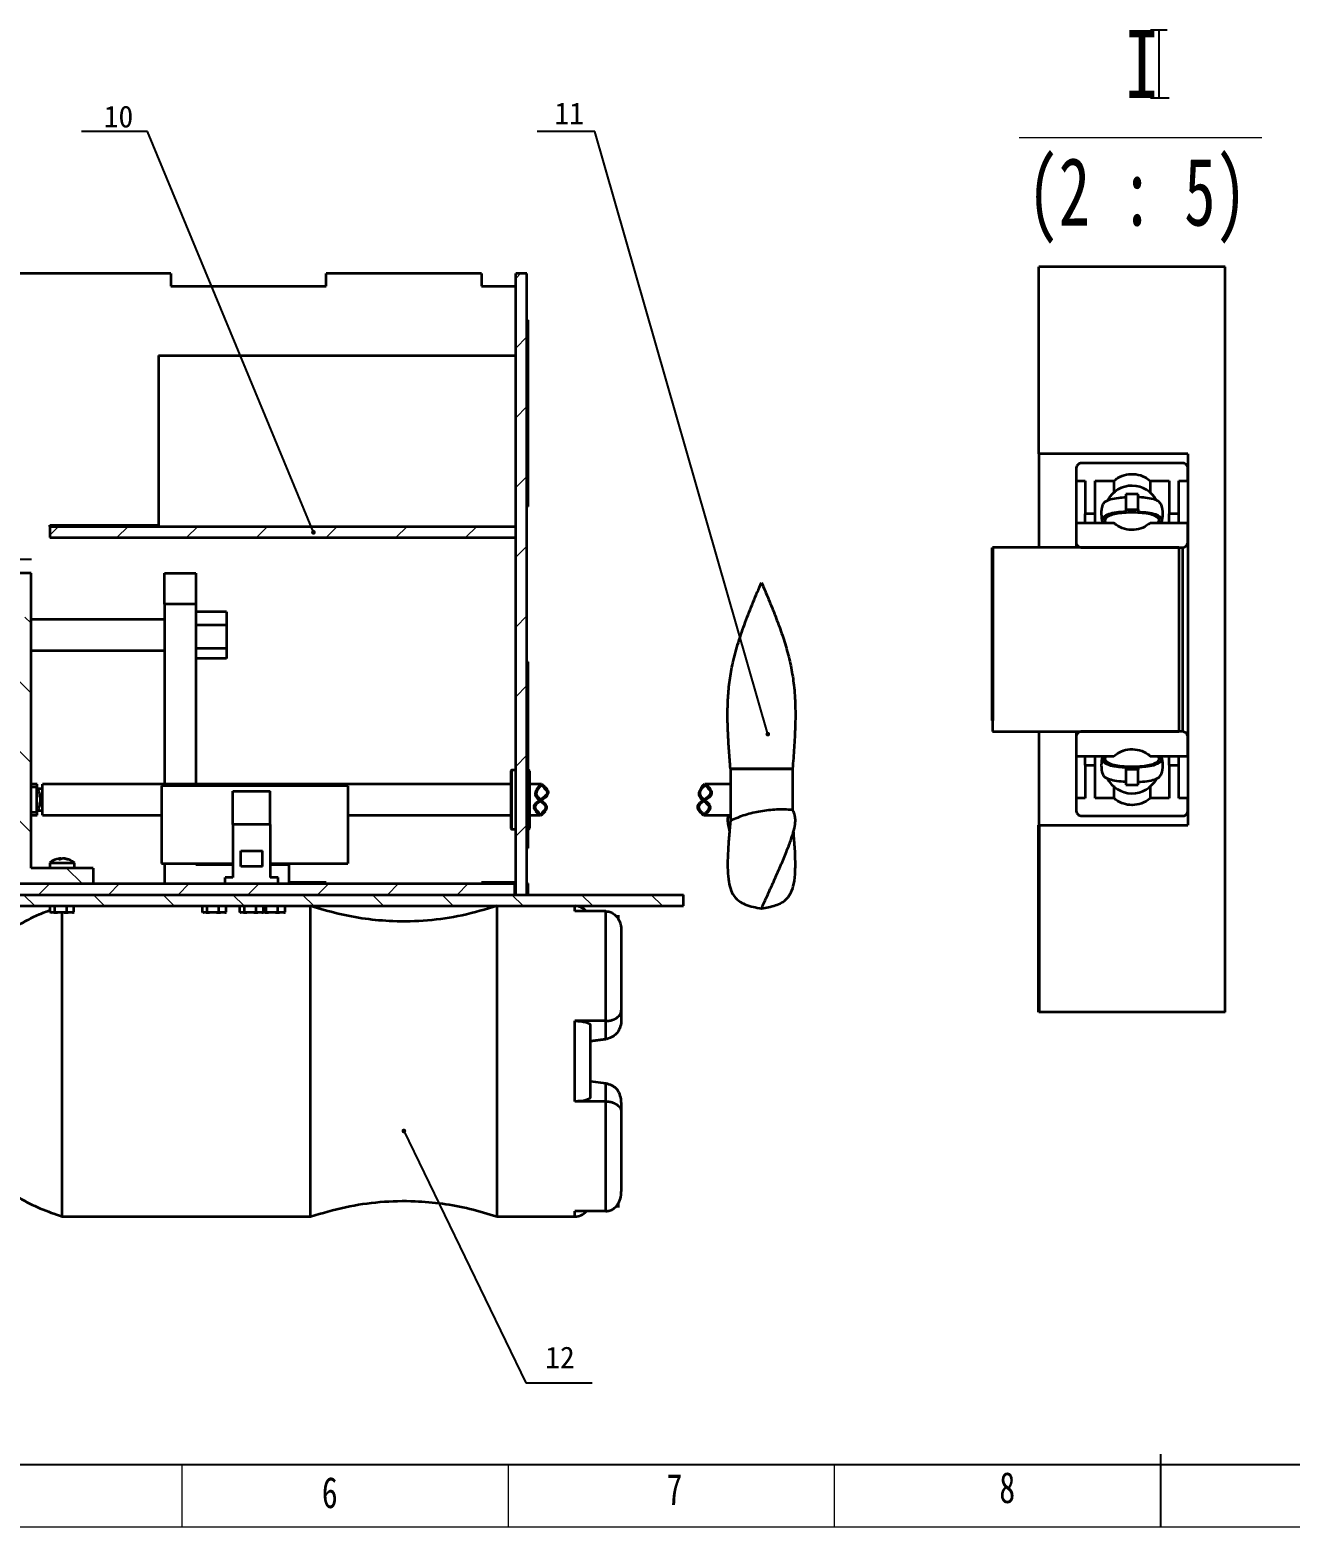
# Model space of a CAD drawing. Header units: millimetres. Extents: x 0 to 841, y 0 to 594.
# Drawn here: x 238.5 to 441.4, y 0 to 241 of the extents above; entities that cross this region are included whole.
import ezdxf

# ---------------------------------------------------------------- set-up
doc = ezdxf.new("R2010")
doc.units = ezdxf.units.MM
doc.layers.add('粗实线', color=7, linetype='Continuous', lineweight=50)
doc.styles.add('SLDTEXTSTYLE1', font='TXT', dxfattribs={"width": 0.75})
doc.styles.add('SLDTEXTSTYLE6', font='TXT', dxfattribs={"width": 0.678571})
doc.dimstyles.new('ISO-25', dxfattribs={"dimtxt": 2.5, "dimasz": 2.5, "dimexe": 1.25, "dimexo": 0.625, "dimtad": 1, "dimtxsty": 'Standard', "dimcen": 2.5, "dimadec": 0, "dimazin": 0, "dimtfac": 1, "dimtmove": 0, "dimatfit": 3, "dimfxl": 1, "dimarcsym": 0})
pattern_1 = [(45, (-176.602, -415.786), (-5.61266, 5.61266), [])]
pattern_2 = [(135, (-176.602, -415.786), (-5.61266, -5.61266), [])]

# ---------------------------------------------------------------- blocks, each defined once
blk = doc.blocks.new('SW_NOTE_0')
at = {"color": 0, "linetype": 'Continuous', "lineweight": 0}
blk.add_line((-5.719, -1.026), (6.774, -1.026), dxfattribs=at)
at = {"color": 0, "linetype": 'Continuous', "lineweight": 0, "char_height": 3.5, "attachment_point": 2}
for s, insert, style in [('I', (0.602, 4.512), 'SLDTEXTSTYLE1'), ('(2 : 5)', (0.351, -2.065), 'SLDTEXTSTYLE6')]:
    blk.add_mtext(s, dxfattribs=dict(at, insert=insert, style=style))

msp = doc.modelspace()

# ---------------------------------------------------------------- hatches: boundary and pattern name
at = {"linetype": 'Continuous', "lineweight": 18}
h = msp.add_hatch(dxfattribs=at)
h.set_pattern_fill('ANSI31', scale=2.5, style=0)
h.set_pattern_definition(pattern_1)
h.paths.add_polyline_path([(316.73, 103.59), (316.53, 103.59), (316.53, 101.79), (318.53, 101.79), (318.53, 201.79), (316.73, 201.79)], flags=0)
h = msp.add_hatch(dxfattribs=at)
h.set_pattern_fill('ANSI31', scale=2.5, style=0)
h.set_pattern_definition(pattern_1)
h.paths.add_polyline_path([(316.73, 161.09), (241.73, 161.09), (241.73, 159.29), (316.73, 159.29)], flags=0)
h = msp.add_hatch(dxfattribs=at)
h.set_pattern_fill('ANSI31', scale=2.5, angle=90, style=0)
h.set_pattern_definition(pattern_2)
h.paths.add_polyline_path([(238.73, 106.09), (238.73, 153.59), (233.73, 153.59), (233.73, 148.58), (237.73, 148.58), (237.73, 138.61), (233.73, 138.61), (233.73, 106.09), (223.73, 106.09), (223.73, 103.59), (248.73, 103.59), (248.73, 106.09)], flags=0)
h = msp.add_hatch(dxfattribs=at)
h.set_pattern_fill('ANSI31', scale=2.5, angle=90, style=0)
h.set_pattern_definition(pattern_2)
h.paths.add_polyline_path([(343.73, 101.79), (43.73, 101.79), (43.73, 99.99), (343.73, 99.99)], flags=0)
h = msp.add_hatch(dxfattribs=at)
h.set_pattern_fill('ANSI31', scale=2.5, style=0)
h.set_pattern_definition(pattern_1)
h.paths.add_polyline_path([(316.73, 103.59), (70.73, 103.59), (70.73, 101.79), (316.73, 101.79)], flags=0)

# ---------------------------------------------------------------- linework, layer by layer
for p, q in [((418.9, 241.02), (421.61, 241.02)), ((420.25, 241.02), (420.25, 230.08)), ((418.9, 230.08), (421.91, 230.08)), ((232.9, 155.81), (238.81, 155.81))]:
    msp.add_line(p, q)
at = {"color": 7, "linetype": 'Continuous', "lineweight": 35}
for p, q in [((400.93, 172.79), (400.93, 202.88)), ((430.93, 202.88), (400.93, 202.88)), ((430.93, 82.88), (430.93, 202.88)), ((261.23, 201.79), (236.23, 201.79)), ((261.23, 201.79), (261.23, 199.79)), ((286.23, 199.79), (286.23, 201.79)), ((311.23, 201.79), (286.23, 201.79)), ((311.23, 201.79), (311.23, 199.79)), ((316.73, 103.59), (316.73, 201.79)), ((318.53, 201.79), (316.73, 201.79)), ((318.53, 101.79), (318.53, 201.79)), ((261.23, 199.79), (286.23, 199.79)), ((311.23, 199.79), (316.73, 199.79)), ((318.53, 194.29), (318.73, 194.29)), ((318.73, 164.29), (318.73, 194.29)), ((259.23, 188.59), (259.23, 161.09)), ((259.23, 188.59), (316.73, 188.59)), ((424.93, 172.79), (400.93, 172.79)), ((400.93, 172.79), (400.93, 157.88)), ((424.03, 171.29), (407.83, 171.29)), ((424.93, 172.79), (424.93, 112.97)), ((406.93, 170.39), (406.93, 168.43)), ((424.93, 168.43), (424.93, 170.39)), ((406.93, 168.43), (408.37, 168.43)), ((406.93, 168.43), (406.93, 161.64)), ((408.37, 168.43), (408.37, 163.14)), ((409.98, 168.43), (413, 168.43)), ((409.98, 163.14), (409.98, 168.43)), ((413, 168.43), (413, 166.44)), ((418.86, 168.43), (418.86, 166.44)), ((418.86, 168.43), (421.89, 168.43)), ((421.89, 168.43), (421.89, 163.14)), ((423.49, 168.43), (424.93, 168.43)), ((423.49, 163.14), (423.49, 168.43)), ((318.73, 164.29), (318.53, 164.29)), ((414.94, 166.28), (414.94, 163.79)), ((416.92, 166.28), (414.94, 166.28)), ((416.92, 163.79), (416.92, 166.28)), ((413, 161.64), (406.93, 161.64)), ((406.93, 161.64), (406.93, 158.61)), ((409.98, 163.14), (408.37, 163.14)), ((408.37, 161.64), (408.37, 163.14)), ((409.98, 161.64), (409.98, 163.14)), ((411.65, 161.76), (411.69, 161.64)), ((414.94, 163.79), (414.94, 163.45)), ((414.94, 163.79), (416.92, 163.79)), ((416.92, 163.79), (416.92, 163.45)), ((424.93, 161.64), (418.86, 161.64)), ((420.17, 161.64), (420.21, 161.75)), ((423.49, 163.14), (421.89, 163.14)), ((421.89, 161.64), (421.89, 163.14)), ((423.49, 161.64), (423.49, 163.14)), ((424.93, 158.61), (424.93, 161.64)), ((241.73, 161.29), (259.23, 161.29)), ((241.73, 161.09), (241.73, 161.29)), ((241.73, 161.09), (241.73, 159.29)), ((241.73, 161.09), (316.73, 161.09)), ((241.73, 159.29), (316.73, 159.29)), ((316.73, 159.29), (316.73, 161.09)), ((393.49, 157.7), (393.49, 157.63)), ((423.49, 157.7), (393.49, 157.7)), ((406.93, 158.61), (406.93, 157.7)), ((407.83, 157.7), (424.03, 157.7)), ((423.49, 157.7), (423.49, 128.06)), ((424.03, 157.7), (424.03, 128.06)), ((238.73, 153.59), (233.73, 153.59)), ((238.73, 106.09), (238.73, 153.59)), ((260.23, 153.59), (265.23, 153.59)), ((260.23, 148.59), (260.23, 153.59)), ((265.23, 153.59), (265.23, 148.59)), ((260.23, 148.59), (260.23, 119.59)), ((265.23, 148.59), (260.23, 148.59)), ((265.23, 148.59), (265.23, 119.59)), ((270.18, 147.33), (265.23, 147.33)), ((270.18, 147.33), (270.18, 145.18)), ((260.23, 146.09), (238.73, 146.09)), ((270.18, 145.18), (265.23, 145.18)), ((270.18, 145.18), (270.18, 141.44)), ((238.73, 141.09), (260.23, 141.09)), ((270.18, 141.44), (265.23, 141.44)), ((270.18, 139.85), (265.23, 139.85)), ((270.18, 141.44), (270.18, 139.85)), ((318.53, 139.29), (318.73, 139.29)), ((318.73, 121.84), (318.73, 139.29)), ((393.49, 129.83), (393.49, 128.06)), ((393.49, 128.06), (423.49, 128.06)), ((400.93, 127.88), (400.93, 112.97)), ((406.93, 128.06), (406.93, 127.15)), ((424.03, 128.06), (407.83, 128.06)), ((406.93, 127.15), (406.93, 124.13)), ((424.93, 124.13), (424.93, 127.15)), ((406.93, 124.13), (406.93, 117.34)), ((406.93, 124.13), (413, 124.13)), ((408.37, 122.63), (408.37, 124.13)), ((409.98, 122.63), (409.98, 124.13)), ((411.69, 124.13), (411.66, 124.03)), ((418.86, 124.13), (424.93, 124.13)), ((420.21, 124.01), (420.17, 124.13)), ((421.89, 122.63), (421.89, 124.13)), ((423.49, 122.63), (423.49, 124.13)), ((315.97, 121.69), (315.97, 112.49)), ((316.73, 121.84), (316.12, 121.84)), ((318.82, 121.84), (318.53, 121.84)), ((318.97, 121.69), (318.97, 112.49)), ((361.29, 122.09), (351.29, 122.09)), ((351.29, 122.09), (351.29, 113.68)), ((361.29, 122.09), (361.29, 115.44)), ((408.37, 122.63), (408.37, 117.34)), ((408.37, 122.63), (409.98, 122.63)), ((409.98, 117.34), (409.98, 122.63)), ((414.94, 122.31), (414.94, 121.97)), ((416.92, 121.97), (414.94, 121.97)), ((414.94, 121.97), (414.94, 119.49)), ((416.92, 122.31), (416.92, 121.97)), ((416.92, 119.49), (416.92, 121.97)), ((421.89, 122.63), (421.89, 117.34)), ((421.89, 122.63), (423.49, 122.63)), ((423.49, 117.34), (423.49, 122.63)), ((239.73, 119.59), (238.73, 119.59)), ((239.59, 119.09), (238.73, 119.09)), ((239.59, 119.09), (239.59, 115.64)), ((239.73, 119.59), (239.73, 119.59)), ((239.73, 118.9), (239.73, 119.59)), ((240.57, 118.84), (239.77, 118.84)), ((315.97, 119.59), (240.57, 119.59)), ((240.57, 115), (240.57, 119.59)), ((289.73, 119.34), (259.73, 119.34)), ((259.73, 119.34), (259.73, 106.84)), ((271.23, 118.45), (277.23, 118.45)), ((271.23, 113.09), (271.23, 118.45)), ((277.23, 113.09), (277.23, 118.45)), ((289.73, 119.34), (289.73, 106.84)), ((320.86, 119.59), (318.97, 119.59)), ((351.29, 119.59), (347.18, 119.59)), ((413, 119.33), (413, 117.34)), ((414.94, 119.49), (416.92, 119.49)), ((418.86, 119.33), (418.86, 117.34)), ((240.24, 117.33), (240.27, 117.34)), ((240.24, 116.85), (240.27, 116.85)), ((240.27, 117.1), (240.27, 117.1)), ((406.93, 117.34), (406.93, 115.38)), ((408.37, 117.34), (406.93, 117.34)), ((413, 117.34), (409.98, 117.34)), ((421.89, 117.34), (418.86, 117.34)), ((424.93, 117.34), (423.49, 117.34)), ((424.93, 115.38), (424.93, 117.34)), ((238.73, 115.09), (239.59, 115.09)), ((238.73, 114.59), (239.73, 114.59)), ((239.59, 115.64), (239.59, 115.09)), ((239.73, 114.59), (239.73, 115.28)), ((239.77, 115.34), (240.57, 115.34)), ((240.57, 114.59), (240.57, 115)), ((240.57, 114.59), (259.73, 114.59)), ((289.73, 114.59), (315.97, 114.59)), ((318.97, 114.59), (320.72, 114.59)), ((347.04, 114.59), (351.29, 114.59)), ((407.83, 114.48), (424.03, 114.48)), ((277.23, 113.09), (271.23, 113.09)), ((271.23, 113.09), (271.23, 104.59)), ((277.23, 113.09), (277.23, 104.59)), ((316.12, 112.34), (316.73, 112.34)), ((318.53, 112.34), (318.82, 112.34)), ((318.73, 109.29), (318.73, 112.34)), ((400.93, 112.97), (424.93, 112.97)), ((272.48, 108.84), (275.98, 108.84)), ((272.48, 106.34), (272.48, 108.84)), ((275.98, 106.34), (275.98, 108.84)), ((318.73, 109.29), (318.53, 109.29)), ((248.73, 106.09), (238.73, 106.09)), ((241.73, 106.95), (241.73, 106.09)), ((241.73, 106.95), (245.53, 106.95)), ((243.52, 107.53), (243.5, 107.63)), ((243.65, 107.63), (243.65, 107.59)), ((243.96, 107.62), (243.97, 107.63)), ((245.53, 106.95), (245.73, 106.95)), ((245.73, 106.09), (245.73, 106.95)), ((248.73, 106.09), (248.73, 103.59)), ((259.73, 106.84), (271.23, 106.84)), ((260.23, 106.84), (260.23, 103.59)), ((265.23, 106.84), (265.23, 106.59)), ((271.23, 106.59), (265.23, 106.59)), ((266.23, 106.84), (266.23, 106.59)), ((270.23, 106.59), (270.23, 106.84)), ((275.98, 106.34), (272.48, 106.34)), ((277.23, 106.84), (289.73, 106.84)), ((280.23, 106.59), (277.23, 106.59)), ((279.73, 106.59), (279.73, 106.84)), ((280.23, 106.59), (280.23, 103.59)), ((269.98, 103.59), (269.98, 104.59)), ((271.23, 104.59), (269.98, 104.59)), ((278.48, 104.59), (277.23, 104.59)), ((278.48, 103.59), (278.48, 104.59)), ((286.23, 103.79), (280.23, 103.79)), ((286.23, 103.59), (286.23, 103.79)), ((316.73, 103.79), (311.23, 103.79)), ((311.23, 103.79), (311.23, 103.59)), ((43.73, 101.79), (343.73, 101.79)), ((70.73, 103.59), (316.73, 103.59)), ((70.73, 101.79), (316.73, 101.79)), ((223.73, 103.59), (248.73, 103.59)), ((316.53, 103.59), (316.53, 101.79)), ((316.53, 103.59), (316.73, 103.59)), ((316.53, 101.79), (318.53, 101.79)), ((316.73, 101.79), (316.73, 103.59)), ((318.73, 103.59), (318.53, 103.59)), ((318.73, 101.79), (318.73, 103.59)), ((343.73, 99.99), (343.73, 101.79)), ((43.73, 99.99), (343.73, 99.99)), ((241.83, 99.95), (241.94, 99.98)), ((241.83, 98.98), (241.83, 99.95)), ((241.98, 99.99), (241.92, 99.97)), ((241.92, 98.96), (241.98, 98.94)), ((242.42, 98.94), (241.99, 98.94)), ((242.57, 98.98), (242.42, 98.94)), ((242.42, 98.94), (242.97, 98.94)), ((242.57, 98.98), (242.57, 99.95)), ((242.97, 98.94), (242.57, 98.98)), ((244.08, 98.94), (242.97, 98.94)), ((243.73, 49.99), (243.73, 98.94)), ((243.73, 49.99), (243.73, 98.94)), ((244.47, 98.98), (244.08, 98.94)), ((244.08, 98.94), (244.72, 98.94)), ((244.47, 98.98), (244.47, 99.95)), ((244.72, 98.94), (244.47, 98.98)), ((245.39, 98.94), (244.72, 98.94)), ((245.63, 98.98), (245.39, 98.94)), ((245.39, 98.94), (245.48, 98.94)), ((245.54, 99.97), (245.48, 99.99)), ((245.48, 98.94), (245.54, 98.96)), ((245.63, 99.95), (245.53, 99.98)), ((245.63, 98.98), (245.63, 99.95)), ((266.33, 99.95), (266.44, 99.98)), ((266.33, 98.98), (266.33, 99.95)), ((266.48, 99.99), (266.42, 99.97)), ((266.42, 98.96), (266.48, 98.94)), ((266.92, 98.94), (266.49, 98.94)), ((267.07, 98.98), (266.92, 98.94)), ((266.92, 98.94), (267.47, 98.94)), ((267.07, 98.98), (267.07, 99.95)), ((267.47, 98.94), (267.07, 98.98)), ((268.58, 98.94), (267.47, 98.94)), ((268.97, 98.98), (268.58, 98.94)), ((268.58, 98.94), (269.22, 98.94)), ((268.97, 98.98), (268.97, 99.95)), ((269.22, 98.94), (268.97, 98.98)), ((269.89, 98.94), (269.22, 98.94)), ((270.13, 98.98), (269.89, 98.94)), ((269.89, 98.94), (269.98, 98.94)), ((270.04, 99.97), (269.98, 99.99)), ((269.98, 98.94), (270.04, 98.96)), ((270.13, 99.95), (270.03, 99.98)), ((270.13, 98.98), (270.13, 99.95)), ((272.33, 99.95), (272.44, 99.98)), ((272.33, 98.98), (272.33, 99.95)), ((272.48, 99.99), (272.42, 99.97)), ((272.42, 98.96), (272.48, 98.94)), ((272.92, 98.94), (272.49, 98.94)), ((273.07, 98.98), (272.92, 98.94)), ((272.92, 98.94), (273.47, 98.94)), ((273.07, 98.98), (273.07, 99.95)), ((273.47, 98.94), (273.07, 98.98)), ((274.58, 98.94), (273.47, 98.94)), ((274.97, 98.98), (274.58, 98.94)), ((274.58, 98.94), (275.22, 98.94)), ((274.97, 98.98), (274.97, 99.95)), ((275.22, 98.94), (274.97, 98.98)), ((275.89, 98.94), (275.22, 98.94)), ((276.13, 98.98), (275.89, 98.94)), ((275.89, 98.94), (275.98, 98.94)), ((276.04, 99.97), (275.98, 99.99)), ((275.98, 98.94), (276.04, 98.96)), ((276.13, 99.95), (276.03, 99.98)), ((276.42, 98.94), (276.09, 98.94)), ((276.13, 98.98), (276.13, 99.95)), ((276.57, 98.98), (276.42, 98.94)), ((276.42, 98.94), (276.97, 98.94)), ((276.57, 98.98), (276.57, 99.95)), ((276.97, 98.94), (276.57, 98.98)), ((278.08, 98.94), (276.97, 98.94)), ((278.47, 98.98), (278.08, 98.94)), ((278.08, 98.94), (278.72, 98.94)), ((278.47, 98.98), (278.47, 99.95)), ((278.72, 98.94), (278.47, 98.98)), ((279.39, 98.94), (278.72, 98.94)), ((279.63, 98.98), (279.39, 98.94)), ((279.39, 98.94), (279.48, 98.94)), ((279.54, 99.97), (279.48, 99.99)), ((279.48, 98.94), (279.54, 98.96)), ((279.63, 99.95), (279.53, 99.98)), ((279.63, 98.98), (279.63, 99.95)), ((283.73, 49.99), (283.73, 99.99)), ((283.73, 49.99), (283.73, 99.99)), ((313.73, 75), (313.73, 99.99)), ((313.73, 49.99), (313.73, 99.99)), ((331.23, 99.14), (326.23, 99.14)), ((331.23, 81.47), (331.23, 99.14)), ((333.23, 98.52), (333.23, 97.8)), ((333.73, 95.94), (333.73, 83.2)), ((333.73, 83.2), (333.73, 81.64)), ((430.93, 82.88), (400.93, 82.88)), ((331.23, 81.47), (326.23, 81.47)), ((326.23, 68.53), (326.23, 81.47)), ((328.73, 80.82), (328.73, 69.17)), ((331.23, 78.55), (331.23, 81.47)), ((331.23, 78.55), (328.73, 78.23)), ((328.73, 78.22), (331.23, 78.55)), ((313.73, 49.99), (313.73, 75)), ((328.73, 71.76), (331.23, 71.44)), ((331.23, 68.53), (331.23, 71.44)), ((331.23, 68.53), (326.23, 68.53)), ((331.23, 50.84), (331.23, 68.53)), ((333.73, 68.35), (333.73, 66.79)), ((333.73, 66.79), (333.73, 54.04)), ((333.73, 54.04), (333.73, 54.04)), ((331.23, 50.84), (326.23, 50.84)), ((331.23, 50.84), (328.11, 50.84)), ((333.23, 52.18), (333.23, 51.46)), ((243.73, 49.99), (283.73, 49.99)), ((313.73, 49.99), (326.23, 49.99))]:
    msp.add_line(p, q, dxfattribs=at)
at = {"color": 8, "linetype": 'Continuous', "lineweight": 35}
for p, q in [((316.12, 112.34), (316.12, 121.84)), ((318.82, 112.34), (318.82, 121.84)), ((326.23, 99.14), (326.23, 99.99)), ((326.23, 49.99), (326.23, 50.84))]:
    msp.add_line(p, q, dxfattribs=at)
at = {"color": 7, "linetype": 'Continuous', "lineweight": 25}
msp.add_line((831, 10), (25, 10), dxfattribs=at)
at = {"color": 7, "linetype": 'Continuous', "lineweight": 18}
for p, q in [((263, 10), (263, 0)), ((315.5, 10), (315.5, 0)), ((368, 10), (368, 0)), ((841, 0), (0, 0))]:
    msp.add_line(p, q, dxfattribs=at)
at = {"color": 9, "linetype": 'Continuous', "lineweight": 25}
msp.add_line((420.5, 11.74), (420.5, 0), dxfattribs=at)
at = {"color": 7, "linetype": 'Continuous', "lineweight": 35, "flags": 128}
for points in [[(243.5, 107.63), (243.41, 107.62), (243.34, 107.62)], [(243.5, 107.62), (243.56, 107.62), (243.65, 107.63)], [(243.65, 107.63), (243.7, 107.62), (243.73, 107.62)], [(326.23, 81.47), (326.72, 81.46), (327.19, 81.42), (327.62, 81.36), (328, 81.28), (328.31, 81.18), (328.54, 81.07), (328.69, 80.95), (328.73, 80.82)], [(328.73, 69.17), (328.69, 69.05), (328.54, 68.93), (328.31, 68.81), (328, 68.72), (327.62, 68.64), (327.19, 68.58), (326.72, 68.54), (326.23, 68.53)]]:
    msp.add_lwpolyline(points, dxfattribs=at)
at = {"color": 7, "linetype": 'Continuous', "lineweight": 35}
for centre, radius, start, end in [((415.93, 163.14), 4.5, 28.0101, 151.2287), ((415.93, 163.14), 4.95, 164.1418, 196.4122), ((415.93, 163.14), 4.95, 343.6366, 15.9486), ((415.93, 122.62), 4.95, 163.7496, 195.9239), ((415.93, 122.62), 4.95, 344.116, 16.2965), ((316.12, 121.69), 0.15, 90, 180), ((318.82, 121.69), 0.15, 0, 90), ((415.93, 122.62), 4.5, 207.4788, 331.1893), ((237.03, 117.09), 3.25, 4.4407, 37.9799), ((237.03, 117.09), 3.25, 322.0201, 355.5593), ((238.76, 117.22), 1.52, 4.4652, 25.2293), ((238.04, 117.75), 2.09, 356.9607, 3.0393), ((238.51, 116.94), 1.77, 4.7085, 23.4763), ((238.36, 117.23), 1.92, 337.4842, 355.55), ((238.61, 116.97), 1.67, 335.9532, 355.7677), ((238.24, 116.39), 1.9, 356.8098, 3.1902), ((238.46, 116.96), 1.82, 4.2149, 11.6369), ((316.12, 112.49), 0.15, 180, 270), ((318.82, 112.49), 0.15, 270, 0), ((243.73, 104.39), 3.25, 96.9672, 127.9799), ((243.59, 106.98), 0.657, 97.7528, 128.9861), ((243.31, 104.26), 3.23, 87.5544, 92.4456), ((243.94, 106.78), 0.859, 98.1614, 124.258), ((243.65, 104.86), 2.78, 71.3763, 86.5429), ((243.81, 105.05), 2.58, 70.7302, 86.6427), ((243.73, 104.39), 3.25, 52.0201, 83.0328), ((244.6, 106.74), 0.755, 84.9365, 95.0635), ((326.23, 97.49), 2.5, 41.2959, 90), ((326.23, 52.49), 2.5, 270, 318.8093)]:
    msp.add_arc(centre, radius, start, end, dxfattribs=at)
for points, knots in [([(407.83, 171.29), (407.77, 171.28), (407.6, 171.27), (407.35, 171.17), (407.12, 170.97), (406.97, 170.7), (406.93, 170.49), (406.93, 170.39), (406.93, 170.39)], [0, 0, 0, 0, 0.137769, 0.351384, 0.565273, 0.779774, 0.994991, 1, 1, 1, 1]), ([(424.93, 170.39), (424.93, 170.42), (424.92, 170.56), (424.85, 170.8), (424.67, 171.05), (424.41, 171.22), (424.18, 171.28), (424.06, 171.29), (424.03, 171.29)], [0, 0, 0, 0, 0.082828, 0.298638, 0.514198, 0.729177, 0.94344, 1, 1, 1, 1]), ([(413, 168.43), (413.21, 168.59), (413.82, 169.07), (415.04, 169.52), (416.55, 169.57), (417.89, 169.16), (418.57, 168.64), (418.86, 168.43)], [0, 0, 0, 0, 0.126675, 0.361552, 0.596442, 0.831127, 1, 1, 1, 1]), ([(411.19, 164.49), (411.28, 164.68), (411.48, 165.08), (412.42, 165.48), (413.63, 165.72), (414.55, 165.79), (414.94, 165.81)], [0, 0, 0, 0, 0.251629, 0.526031, 0.798347, 1, 1, 1, 1]), ([(420.67, 164.5), (420.58, 164.69), (420.38, 165.08), (419.44, 165.48), (418.23, 165.72), (417.31, 165.79), (416.92, 165.81)], [0, 0, 0, 0, 0.250059, 0.525037, 0.797924, 1, 1, 1, 1]), ([(414.94, 163.45), (414.41, 163.42), (413.36, 163.35), (412.11, 163.07), (411.34, 162.63), (411.05, 162.16), (411.19, 161.85), (411.23, 161.76)], [0, 0, 0, 0, 0.235354, 0.469245, 0.697702, 0.917903, 1, 1, 1, 1]), ([(411.68, 161.77), (411.64, 161.93), (411.56, 162.29), (411.98, 162.73), (412.79, 163.08), (413.96, 163.29), (415.37, 163.39), (416.86, 163.37), (418.27, 163.24), (419.4, 162.98), (420.09, 162.56), (420.34, 162.13), (420.2, 161.85), (420.16, 161.77)], [0, 0, 0, 0, 0.076803, 0.169842, 0.263846, 0.360743, 0.46078, 0.562805, 0.66538, 0.767134, 0.866468, 0.96236, 1, 1, 1, 1]), ([(418.86, 161.64), (418.48, 161.36), (417.69, 160.79), (416.21, 160.46), (414.71, 160.62), (413.63, 161.12), (413.13, 161.54), (413, 161.64)], [0, 0, 0, 0, 0.22093, 0.456471, 0.690422, 0.924033, 1, 1, 1, 1]), ([(416.92, 163.45), (417.45, 163.42), (418.5, 163.35), (419.76, 163.07), (420.53, 162.63), (420.81, 162.16), (420.67, 161.85), (420.63, 161.76)], [0, 0, 0, 0, 0.23537, 0.469276, 0.697749, 0.917966, 1, 1, 1, 1]), ([(406.93, 158.61), (406.94, 158.53), (406.95, 158.34), (407.08, 158.08), (407.27, 157.88), (407.51, 157.75), (407.69, 157.71), (407.81, 157.7), (407.83, 157.7)], [0, 0, 0, 0, 0.175207, 0.393188, 0.610217, 0.74717, 0.958295, 1, 1, 1, 1]), ([(424.03, 157.7), (424.09, 157.71), (424.21, 157.71), (424.42, 157.78), (424.65, 157.93), (424.84, 158.17), (424.92, 158.41), (424.93, 158.56), (424.93, 158.61)], [0, 0, 0, 0, 0.124752, 0.253324, 0.467078, 0.680752, 0.896202, 1, 1, 1, 1]), ([(351.29, 122.09), (351.22, 123.05), (351.07, 124.95), (350.89, 127.8), (350.81, 130.65), (350.88, 133.5), (351.14, 136.35), (351.69, 139.36), (352.56, 142.49), (353.68, 145.71), (354.95, 148.91), (355.84, 151.02), (356.29, 152.09)], [0, 0, 0, 0, 0.09584, 0.190443, 0.282846, 0.372674, 0.460539, 0.548415, 0.655113, 0.766551, 0.882114, 1, 1, 1, 1]), ([(356.29, 152.09), (356.67, 151.18), (357.43, 149.38), (358.53, 146.67), (359.54, 143.94), (360.41, 141.18), (361.1, 138.38), (361.57, 135.37), (361.77, 132.16), (361.74, 128.8), (361.56, 125.45), (361.38, 123.22), (361.29, 122.09)], [0, 0, 0, 0, 0.100121, 0.198803, 0.294834, 0.387493, 0.476909, 0.564506, 0.668741, 0.776271, 0.887142, 1, 1, 1, 1]), ([(407.83, 128.06), (407.77, 128.06), (407.62, 128.05), (407.37, 127.96), (407.14, 127.76), (407, 127.53), (406.94, 127.32), (406.93, 127.2), (406.93, 127.15)], [0, 0, 0, 0, 0.1207137, 0.3315125, 0.5432303, 0.7571174, 0.8919347, 1, 1, 1, 1]), ([(424.93, 127.15), (424.93, 127.2), (424.92, 127.36), (424.83, 127.6), (424.64, 127.85), (424.37, 128.01), (424.16, 128.06), (424.04, 128.06), (424.03, 128.06)], [0, 0, 0, 0, 0.108148, 0.325202, 0.542322, 0.757995, 0.971194, 1, 1, 1, 1]), ([(411.22, 124), (411.18, 123.83), (411.09, 123.44), (411.55, 122.97), (412.44, 122.6), (413.63, 122.39), (414.53, 122.34), (414.94, 122.31)], [0, 0, 0, 0, 0.167979, 0.381148, 0.596669, 0.819233, 1, 1, 1, 1]), ([(420.18, 124), (420.22, 123.83), (420.3, 123.48), (419.88, 123.03), (419.07, 122.69), (417.9, 122.48), (416.5, 122.38), (415, 122.39), (413.6, 122.52), (412.46, 122.79), (411.77, 123.2), (411.52, 123.63), (411.66, 123.92), (411.7, 124)], [0, 0, 0, 0, 0.076966, 0.169961, 0.263921, 0.360774, 0.460762, 0.562741, 0.665266, 0.766972, 0.86626, 0.962107, 1, 1, 1, 1]), ([(413, 124.13), (413.38, 124.4), (414.17, 124.98), (415.65, 125.3), (417.15, 125.14), (418.23, 124.64), (418.74, 124.23), (418.86, 124.13)], [0, 0, 0, 0, 0.220927, 0.456471, 0.690423, 0.924033, 1, 1, 1, 1]), ([(420.64, 124), (420.68, 123.83), (420.77, 123.44), (420.31, 122.97), (419.42, 122.6), (418.23, 122.39), (417.33, 122.34), (416.92, 122.31)], [0, 0, 0, 0, 0.16749, 0.380786, 0.596434, 0.819126, 1, 1, 1, 1]), ([(351.29, 122.09), (352.16, 122.09), (353.88, 122.09), (356.45, 122.09), (358.95, 122.09), (360.51, 122.09), (361.29, 122.09)], [0, 0, 0, 0, 0.2506383, 0.5000004, 0.7493634, 1, 1, 1, 1]), ([(414.94, 119.95), (414.45, 119.99), (413.44, 120.06), (412.24, 120.34), (411.42, 120.73), (411.28, 121.11), (411.22, 121.28)], [0, 0, 0, 0, 0.255879, 0.517505, 0.785533, 1, 1, 1, 1]), ([(416.92, 119.95), (417.42, 119.99), (418.42, 120.06), (419.62, 120.34), (420.44, 120.74), (420.58, 121.11), (420.65, 121.28)], [0, 0, 0, 0, 0.255808, 0.517365, 0.785325, 1, 1, 1, 1]), ([(418.86, 117.34), (418.83, 117.31), (418.41, 116.95), (417.48, 116.43), (415.97, 116.15), (414.66, 116.37), (413.67, 116.81), (413.21, 117.17), (413, 117.34)], [0, 0, 0, 0, 0.021698, 0.257837, 0.493078, 0.727809, 0.873343, 1, 1, 1, 1]), ([(350.93, 114.59), (350.92, 114.57), (350.86, 114.38), (350.82, 113.89), (350.86, 113.11), (351.05, 112.33), (351.14, 111.99)], [0, 0, 0, 0, 0.053137, 0.395425, 0.728176, 1, 1, 1, 1]), ([(351.29, 113.72), (351.22, 112.91), (351.07, 111.29), (350.89, 108.93), (350.81, 106.72), (350.88, 104.74), (351.14, 103.06), (351.69, 101.72), (352.56, 100.79), (353.68, 100.18), (354.95, 99.82), (355.84, 99.67), (356.29, 99.59)], [0, 0, 0, 0, 0.09584, 0.190443, 0.282846, 0.372674, 0.460539, 0.548415, 0.655113, 0.766551, 0.882114, 1, 1, 1, 1]), ([(361.29, 115.46), (360.43, 115.49), (358.71, 115.57), (356.14, 115.26), (353.63, 114.69), (352.07, 114.05), (351.29, 113.72)], [0, 0, 0, 0, 0.250637, 0.5, 0.749362, 1, 1, 1, 1]), ([(356.29, 99.59), (356.67, 100.43), (357.43, 102.1), (358.53, 104.54), (359.54, 106.85), (360.41, 108.94), (361.1, 110.77), (361.57, 112.32), (361.77, 113.49), (361.74, 114.35), (361.56, 114.96), (361.38, 115.29), (361.29, 115.46)], [0, 0, 0, 0, 0.100121, 0.198804, 0.294834, 0.387493, 0.476909, 0.564506, 0.668741, 0.776271, 0.887142, 1, 1, 1, 1]), ([(406.93, 115.38), (406.94, 115.28), (406.96, 115.08), (407.1, 114.84), (407.28, 114.65), (407.52, 114.52), (407.72, 114.48), (407.83, 114.48), (407.83, 114.48)], [0, 0, 0, 0, 0.2124924, 0.428232, 0.5640282, 0.7780227, 0.9920108, 1, 1, 1, 1]), ([(424.03, 114.48), (424.07, 114.48), (424.22, 114.49), (424.42, 114.55), (424.64, 114.7), (424.81, 114.9), (424.92, 115.15), (424.93, 115.32), (424.93, 115.38)], [0, 0, 0, 0, 0.090328, 0.303802, 0.436368, 0.651218, 0.866036, 1, 1, 1, 1]), ([(356.29, 99.59), (356.67, 99.66), (357.43, 99.79), (358.53, 100.06), (359.54, 100.49), (360.41, 101.15), (361.1, 102.12), (361.57, 103.59), (361.77, 105.62), (361.74, 108.12), (361.6, 110.29), (361.48, 111.6), (361.45, 111.98)], [0, 0, 0, 0, 0.10751, 0.213475, 0.316593, 0.41609, 0.512105, 0.606167, 0.718095, 0.83356, 0.952614, 1, 1, 1, 1]), ([(241.83, 99.28), (241.22, 99.06), (239.33, 98.39), (236.34, 96.75), (232.8, 94.58), (229.31, 92.22), (225.81, 89.82), (222.52, 87.69), (219.4, 85.91), (216.48, 84.49), (213.46, 83.35), (210.33, 82.59), (207.06, 82.22), (204.86, 82.4), (203.73, 82.49)], [0, 0, 0, 0, 0.045937, 0.14174, 0.239787, 0.33944, 0.439658, 0.539338, 0.616721, 0.693086, 0.768629, 0.844025, 0.920529, 1, 1, 1, 1]), ([(241.99, 98.94), (241.98, 98.94), (241.93, 98.95), (241.88, 98.97), (241.83, 98.98)], [0, 0, 0, 0, 0.092848, 1, 1, 1, 1]), ([(245.48, 98.94), (245.48, 98.94), (245.53, 98.95), (245.59, 98.97), (245.63, 98.98)], [0, 0, 0, 0, 0.092843, 1, 1, 1, 1]), ([(266.49, 98.94), (266.48, 98.94), (266.43, 98.95), (266.38, 98.97), (266.33, 98.98)], [0, 0, 0, 0, 0.092849, 1, 1, 1, 1]), ([(269.98, 98.94), (269.98, 98.94), (270.03, 98.95), (270.09, 98.97), (270.13, 98.98)], [0, 0, 0, 0, 0.092848, 1, 1, 1, 1]), ([(272.49, 98.94), (272.48, 98.94), (272.43, 98.95), (272.38, 98.97), (272.33, 98.98)], [0, 0, 0, 0, 0.09285, 1, 1, 1, 1]), ([(275.98, 98.94), (275.98, 98.94), (276.03, 98.95), (276.09, 98.97), (276.13, 98.98)], [0, 0, 0, 0, 0.092845, 1, 1, 1, 1]), ([(279.48, 98.94), (279.48, 98.94), (279.53, 98.95), (279.59, 98.97), (279.63, 98.98)], [0, 0, 0, 0, 0.092841, 1, 1, 1, 1]), ([(313.73, 99.99), (311.88, 99.44), (308.21, 98.34), (302.56, 97.54), (297.32, 97.42), (292.51, 97.85), (288.08, 98.66), (285.19, 99.54), (283.73, 99.99)], [0, 0, 0, 0, 0.1900393, 0.3754197, 0.558883, 0.7035655, 0.8501691, 1, 1, 1, 1]), ([(331.23, 99.14), (331.46, 99.12), (331.9, 99.08), (332.55, 98.72), (333.19, 98.08), (333.63, 97.11), (333.73, 96.34), (333.73, 95.95), (333.73, 95.94)], [0, 0, 0, 0, 0.136661, 0.272713, 0.462924, 0.730777, 0.998538, 1, 1, 1, 1]), ([(331.23, 81.47), (331.46, 81.48), (331.9, 81.51), (332.55, 81.71), (333.19, 82.07), (333.63, 82.6), (333.73, 83), (333.73, 83.2), (333.73, 83.2)], [0, 0, 0, 0, 0.1366606, 0.2727122, 0.4629234, 0.7307778, 0.9985374, 1, 1, 1, 1]), ([(333.73, 81.64), (333.73, 81.64), (333.73, 81.28), (333.61, 80.55), (333.16, 79.58), (332.6, 79.15), (332.35, 78.95)], [0, 0, 0, 0, 0.002066, 0.350513, 0.71359, 1, 1, 1, 1]), ([(333.73, 81.63), (333.73, 81.63), (333.73, 81.27), (333.61, 80.54), (333.16, 79.58), (332.6, 79.14), (332.35, 78.94)], [0, 0, 0, 0, 0.0020668, 0.3505143, 0.7135908, 1, 1, 1, 1]), ([(332.35, 78.95), (332.06, 78.81), (331.69, 78.62), (331.31, 78.56), (331.23, 78.55)], [0, 0, 0, 0, 0.798825, 1, 1, 1, 1]), ([(331.23, 71.44), (331.54, 71.37), (331.93, 71.28), (332.28, 71.08), (332.35, 71.04)], [0, 0, 0, 0, 0.798841, 1, 1, 1, 1]), ([(333.73, 68.35), (333.73, 68.35), (333.73, 68.71), (333.61, 69.44), (333.16, 70.4), (332.6, 70.84), (332.35, 71.04)], [0, 0, 0, 0, 0.002066, 0.350513, 0.713591, 1, 1, 1, 1]), ([(203.73, 67.49), (204.96, 67.59), (207.36, 67.77), (210.91, 67.3), (214.3, 66.36), (217.56, 65.01), (220.71, 63.36), (223.79, 61.48), (226.91, 59.41), (230.11, 57.22), (233.41, 55.01), (236.75, 52.99), (240.16, 51.22), (242.55, 50.4), (243.73, 49.99)], [0, 0, 0, 0, 0.082558, 0.161957, 0.240402, 0.319278, 0.399218, 0.48027, 0.562079, 0.652236, 0.741696, 0.829666, 0.915701, 1, 1, 1, 1]), ([(331.23, 68.53), (331.46, 68.51), (331.9, 68.49), (332.55, 68.29), (333.19, 67.93), (333.63, 67.39), (333.73, 66.99), (333.73, 66.8), (333.73, 66.79)], [0, 0, 0, 0, 0.13666, 0.272713, 0.462924, 0.730777, 0.998537, 1, 1, 1, 1]), ([(331.23, 50.84), (331.46, 50.87), (331.9, 50.91), (332.55, 51.26), (333.19, 51.9), (333.63, 52.88), (333.73, 53.65), (333.73, 54.04), (333.73, 54.04)], [0, 0, 0, 0, 0.1366605, 0.2727124, 0.4629242, 0.7307775, 0.9985382, 1, 1, 1, 1]), ([(283.73, 49.99), (285.59, 50.54), (289.25, 51.64), (294.91, 52.44), (300.14, 52.57), (304.96, 52.13), (309.39, 51.32), (312.27, 50.44), (313.73, 49.99)], [0, 0, 0, 0, 0.1900393, 0.3754197, 0.558883, 0.7035655, 0.8501691, 1, 1, 1, 1])]:
    msp.add_open_spline(points, degree=3, knots=knots, dxfattribs=at)
at = {"layer": '粗实线'}
for p, q in [((393.49, 157.63), (393.49, 129.83)), ((400.93, 112.97), (400.93, 82.88))]:
    msp.add_line(p, q, dxfattribs=at)
for points, knots in [([(320.86, 119.59), (321.41, 119.09), (322.46, 118.12), (320.78, 117.08), (319.31, 115.95), (320.22, 115.08), (320.72, 114.59)], [0, 0, 0, 0, 0.708883, 1.37032, 1.910343, 2.590168, 2.590168, 2.590168, 2.590168]), ([(320.86, 119.59), (320.38, 119.02), (319.54, 118.03), (320.77, 116.9), (322.11, 115.91), (321.24, 115.08), (320.72, 114.59)], [0, 0, 0, 0, 0.753423, 1.292691, 1.76567, 2.441664, 2.441664, 2.441664, 2.441664]), ([(347.18, 119.59), (347.72, 119.09), (348.77, 118.12), (347.09, 117.08), (345.62, 115.95), (346.53, 115.08), (347.04, 114.59)], [0, 0, 0, 0, 0.708883, 1.37032, 1.910343, 2.590168, 2.590168, 2.590168, 2.590168]), ([(347.18, 119.59), (346.69, 119.02), (345.85, 118.03), (347.08, 116.9), (348.42, 115.91), (347.55, 115.08), (347.04, 114.59)], [0, 0, 0, 0, 0.753423, 1.292691, 1.76567, 2.441664, 2.441664, 2.441664, 2.441664])]:
    msp.add_open_spline(points, degree=3, knots=knots, dxfattribs=at)

# ---------------------------------------------------------------- block references
at = {"color": 7, "linetype": 'Continuous', "lineweight": 0, "xscale": 3.125, "yscale": 3.125, "zscale": 3.125}
msp.add_blockref('SW_NOTE_0', (415.65, 226.92), dxfattribs=at)

# ---------------------------------------------------------------- texts
at = {"char_height": 3.5, "attachment_point": 1}
for s, width, insert in [('11', 10.6844, (322.96, 229.35)), ('10', 18.5316, (250.42, 228.83)), ('12', 20.9149, (321.47, 29.06))]:
    msp.add_mtext_dynamic_manual_height_columns(s, width=width, gutter_width=17.5, heights=[0], dxfattribs=dict(at, insert=insert))
at = {"color": 7, "linetype": 'Continuous', "lineweight": 0, "char_height": 5, "attachment_point": 1, "style": 'SLDTEXTSTYLE1'}
for s, insert in [('6', (285.53, 8.06)), ('7', (341.01, 8.57)), ('8', (394.57, 8.86))]:
    msp.add_mtext(s, dxfattribs=dict(at, insert=insert))

# ---------------------------------------------------------------- leaders
for points in [[(284.18, 160.14), (257.49, 224.67), (246.86, 224.67)], [(357.31, 127.65), (329.48, 224.67), (320.17, 224.67)], [(298.73, 63.77), (318.36, 23.21), (329.04, 23.21)]]:
    msp.add_leader(points, dimstyle='ISO-25', override={"dimtxt": 3.5, "dimasz": 3, "dimexe": 1, "dimexo": 0.5, "dimgap": 1.524, "dimtad": 0, "dimtih": 1, "dimtoh": 1, "dimlfac": 5, "dimzin": 0, "dimtdec": 3, "dimldrblk": 'DotSmall', "dimtzin": 0})

doc.saveas('drawing.dxf')
